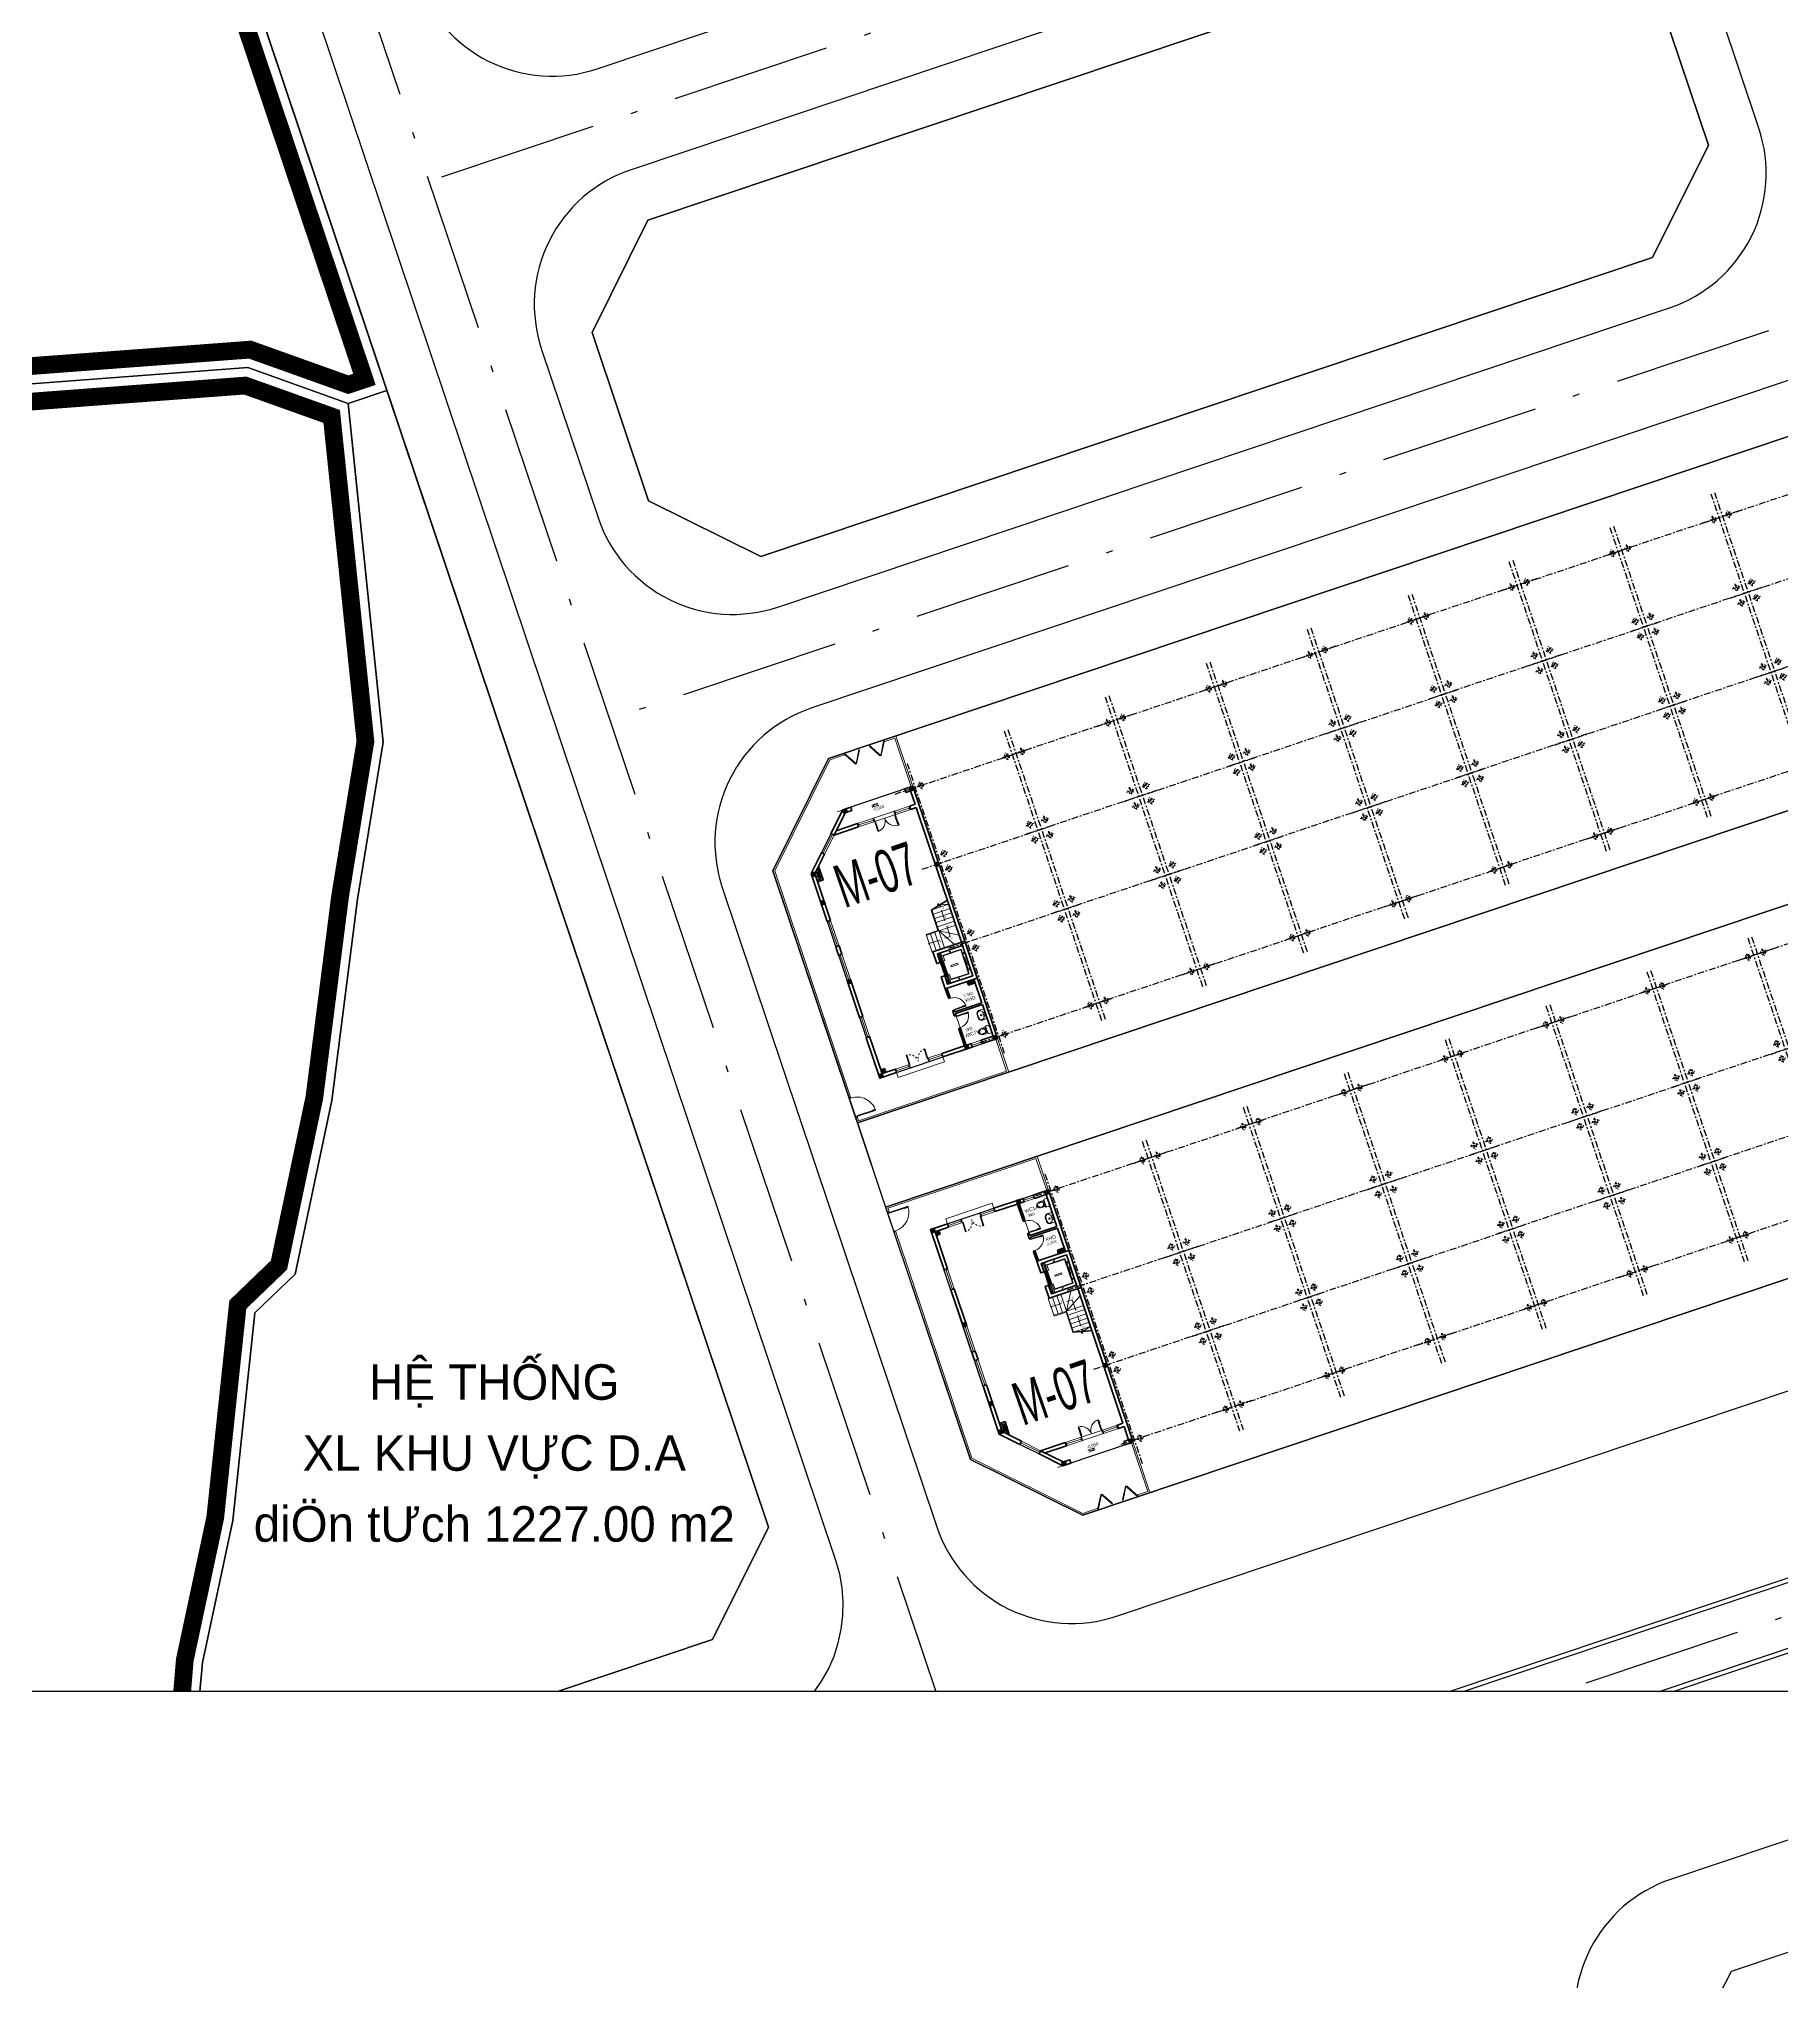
# Model space of a CAD drawing. Header units: metres. Extents: x 568006 to 1139366, y 2064802 to 4131555.
# Drawn here: x 568333.4 to 568431.6, y 2065938.9 to 2066048.4 of the extents above; entities that cross this region are included whole.
import ezdxf
from ezdxf.enums import TextEntityAlignment as Align
from ezdxf.xclip import XClip

# ---------------------------------------------------------------- set-up
doc = ezdxf.new("R2010")
doc.units = ezdxf.units.M
doc.header["$XCLIPFRAME"] = 0
for name, pattern in [('$AUDIT_BAD_LTYPE2', [0]), ('ACAD_ISO10W100', [18.5, 12, -3, 0.5, -3]), ('CENTER2', [1.125, 0.75, -0.125, 0.125, -0.125]), ('HIDDEN', [0.375, 0.25, -0.125]), ('HIDDEN2', [0.1875, 0.125, -0.0625]), ('xref-thap C (mb tang 32-2)$0$HIDDEN', [0.375, 0.25, -0.125])]:
    doc.linetypes.add(name, pattern=pattern)
doc.layers.get('0').update_dxf_attribs({"linetype": 'CONTINUOUS'})
doc.layers.add('-AREA', color=2, linetype='CONTINUOUS', plot=False)
for name, color, linetype, lineweight in [('-CONCRETE', 1, 'CONTINUOUS', 35), ('-DIM', 9, 'CONTINUOUS', 13), ('-DOOR', 137, 'CONTINUOUS', 9), ('-FURNITURE', 46, 'CONTINUOUS', 9), ('-HATCH', 8, 'CONTINUOUS', 5), ('-KH', 143, 'CONTINUOUS', 13), ('-LINE1', 7, 'CONTINUOUS', 18), ('-LINE2', 252, 'CONTINUOUS', 9), ('-STEEL1', 1, 'CONTINUOUS', 35), ('-TEXT', 7, 'CONTINUOUS', 15), ('-WALL', 4, 'CONTINUOUS', 35), ('boDnv', 54, 'CONTINUOUS', 25), ('hung-demlonha', 7, 'CONTINUOUS', 15)]:
    doc.layers.add(name, color=color, linetype=linetype, lineweight=lineweight)
for name, color, linetype in [('01.AXIS', 160, 'CENTER2'), ('APOLIC', 7, 'CONTINUOUS'), ('BoThamCo', 94, 'CONTINUOUS'), ('CDC.01.AXIS', 160, 'CENTER2'), ('dat cong cong', 240, 'CONTINUOUS'), ('datHTKT', 20, 'CONTINUOUS'), ('datOlienke', 42, 'CONTINUOUS'), ('ddc', 32, 'CONTINUOUS'), ('ghi_chu', 7, 'CONTINUOUS'), ('LogDg', 7, 'CONTINUOUS'), ('TEXT25', 2, 'CONTINUOUS'), ('TimDg', 222, 'CONTINUOUS'), ('ViaHeS', 32, 'CONTINUOUS')]:
    doc.layers.add(name, color=color, linetype=linetype)
doc.styles.add('1', font='arial.ttf')
doc.styles.add('avantH', font='', dxfattribs={"height": 10})
doc.styles.add('kieuchuDim', font='arial.ttf', dxfattribs={"width": 0.75})
doc.styles.add('QH1', font='arialbd.ttf', dxfattribs={"width": 0.8})
doc.styles.add('rms', font='romans.shx', dxfattribs={"width": 0.7, "bigfont": 'vns.shx'})
doc.styles.add('T1', font='', dxfattribs={"height": 200})
doc.styles.add('vnavanth', font='', dxfattribs={"width": 0.8})
doc.styles.get('avantH').set_extended_font_data('.VnAvantH')
doc.styles.get('T1').set_extended_font_data('VNgeometric Light')
doc.styles.get('vnavanth').set_extended_font_data('.VnAvantH')
doc.linetypes.add('ADL', pattern='A,0.125,-0.15,["++",rms,S=0.5,R=0,X=0,Y=-0.2245],-1.35,1.125', length=2.75)

# ---------------------------------------------------------------- blocks, each defined once
blk = doc.blocks.new('A$C758D662A')
at = {"linetype": 'HIDDEN', "ltscale": 500}
for radius in [300, 200]:
    blk.add_circle((0, 0), radius, dxfattribs=at)
at = {"layer": 'CDC.01.AXIS', "ltscale": 200}
for p, q in [((437, 0), (-437, 0)), ((0, 437), (0, -437))]:
    blk.add_line(p, q, dxfattribs=at)
blk = doc.blocks.new('Mau M4SH')
at = {"layer": '01.AXIS', "ltscale": 500}
for p, q in [((-5410, 15724), (-5410, -1502)), ((370, 15724), (370, -1502)), ((-6508, 14700), (1282, 14700)), ((-6508, 9100), (1282, 9100)), ((-6508, 4400), (1282, 4400)), ((-6615, -100), (1176, -100))]:
    blk.add_line(p, q, dxfattribs=at)
at = {"xscale": 0.5, "yscale": 0.5, "zscale": 0.5}
for p in [(-5070, 14700), (30, 14700), (-5070, 9550), (-5070, 8650), (30, 9550), (30, 8650), (-5070, 4850), (30, 4850), (-5070, 3950), (30, 3950), (-5070, -100), (30, -100)]:
    blk.add_blockref('A$C758D662A', p, dxfattribs=at)
blk = doc.blocks.new('*U179')
at = {"linetype": '$AUDIT_BAD_LTYPE2'}
for p, q in [((70, 100), (70, 1000)), ((90, 1000), (90, 100))]:
    blk.add_line(p, q, dxfattribs=at)
for points in [[(50, 1000), (90, 1000), (90, 1100), (50, 1100), (50, 1000)], [(50, 1003), (50, 100)], [(50, 100), (90, 100), (90, 0), (50, 0), (50, 100)]]:
    blk.add_lwpolyline(points)
for points in [[(0, 0), (50, 0), (50, -40), (60, -40), (60, -100), (0, -100)], [(118, 895), (118, 1064), (90, 1064), (90, 1036), (113, 1036), (113, 895)], [(1200, 0), (1150, 0), (1150, -40), (1140, -40), (1140, -100), (1200, -100)]]:
    blk.add_lwpolyline(points, close=True)
at = {"linetype": '$AUDIT_BAD_LTYPE2', "ltscale": 0.3}
blk.add_arc((50, 0), 1100, 0, 90, dxfattribs=at)
blk = doc.blocks.new('C2')
at = {"layer": '-LINE1', "lineweight": 18}
blk.add_line((191910, -38809), (191841, -38737), dxfattribs=at)
at = {"ltscale": 100}
for p, q in [((191847, -38612), (191705, -38029)), ((191739, -38021), (191881, -38604)), ((191812, -37952), (192387, -38121)), ((192397, -38087), (191821, -37918))]:
    blk.add_line(p, q, dxfattribs=at)
for points in [[(191716, -37924), (191739, -38021), (191727, -38024), (191725, -38014), (191715, -38016), (191717, -38026), (191705, -38029), (191682, -37932)], [(191716, -37924), (191812, -37952), (191815, -37940), (191805, -37937), (191808, -37927), (191818, -37930), (191821, -37918), (191725, -37890)], [(192394, -38099), (192403, -38102), (192400, -38111), (192391, -38109), (192387, -38121), (192483, -38149), (192493, -38115), (192397, -38087)], [(191902, -38728), (191895, -38735), (191870, -38709), (191841, -38737), (191910, -38809), (191947, -38775)], [(191859, -38609), (191861, -38619), (191871, -38616), (191869, -38607), (191881, -38604), (191904, -38701), (191870, -38709), (191847, -38612)]]:
    blk.add_lwpolyline(points, close=True, dxfattribs=at)
at = {"color": 8, "ltscale": 100}
for points in [[(191715, -38016), (191725, -38014), (191871, -38616), (191861, -38619)], [(191808, -37927), (191805, -37937), (192400, -38111), (192403, -38102)]]:
    blk.add_lwpolyline(points, close=True, dxfattribs=at)
blk = doc.blocks.new('X-5M-DH-2-CORE$0$A$C75E80C28')
at = {"layer": '-LINE2', "linetype": 'Continuous', "ltscale": 2}
for p, q in [((-731, -149), (731, -149)), ((-731, -1305), (-731, -149)), ((-700, -179), (700, -179)), ((-700, -1225), (-700, -179)), ((-557, -113), (-560, -113)), ((-510, -22), (-510, -51)), ((-507, -22), (-510, -22)), ((-510, -109), (-510, -79)), ((-507, -22), (-507, -51)), ((-507, -109), (-507, -79)), ((-456, -57), (-501, -57)), ((-456, -60), (-501, -60)), ((-456, -70), (-501, -70)), ((-456, -73), (-501, -73)), ((-453, -63), (-453, -67)), ((-450, -63), (-450, -67)), ((450, -63), (450, -67)), ((453, -63), (453, -67)), ((456, -57), (501, -57)), ((456, -60), (501, -60)), ((456, -70), (501, -70)), ((456, -73), (501, -73)), ((457, -113), (460, -113)), ((507, -22), (510, -22)), ((507, -22), (507, -51)), ((507, -109), (507, -79)), ((510, -22), (510, -51)), ((510, -109), (510, -79)), ((700, -1225), (700, -179)), ((731, -1305), (731, -149)), ((840, -1305), (-840, -1305)), ((-840, -1365), (-840, -1305)), ((840, -1365), (-840, -1365)), ((840, -1395), (-840, -1395)), ((-840, -1395), (-840, -1455)), ((-840, -1455), (-435, -1455)), ((-700, -1225), (-400, -1225)), ((-435, -1450), (-435, -1460)), ((-435, -1450), (-400, -1450)), ((-435, -1460), (-425, -1460)), ((-435, -1490), (-435, -1500)), ((-435, -1490), (-425, -1490)), ((-435, -1500), (-400, -1500)), ((-433, -1452), (-433, -1458)), ((-433, -1452), (-402, -1452)), ((-433, -1458), (-425, -1458)), ((-433, -1492), (-433, -1498)), ((-433, -1492), (-425, -1492)), ((-433, -1498), (-402, -1498)), ((430, -1406), (-430, -1406)), ((-430, -1406), (-430, -1446)), ((430, -1446), (-430, -1446)), ((425, -1309), (-425, -1309)), ((-425, -1343), (-425, -1309)), ((425, -1343), (-425, -1343)), ((-425, -1458), (-425, -1460)), ((-425, -1490), (-425, -1492)), ((-402, -1452), (-402, -1498)), ((-400, -1305), (-400, -1225)), ((400, -1450), (-400, -1450)), ((-400, -1450), (-400, -1500)), ((0, -1309), (0, -1343)), ((0, -1406), (0, -1446)), ((700, -1225), (400, -1225)), ((400, -1305), (400, -1225)), ((400, -1450), (400, -1500)), ((435, -1450), (400, -1450)), ((435, -1500), (400, -1500)), ((402, -1452), (402, -1498)), ((433, -1452), (402, -1452)), ((433, -1498), (402, -1498)), ((425, -1343), (425, -1309)), ((433, -1458), (425, -1458)), ((425, -1458), (425, -1460)), ((435, -1460), (425, -1460)), ((425, -1490), (425, -1492)), ((435, -1490), (425, -1490)), ((433, -1492), (425, -1492)), ((430, -1406), (430, -1446)), ((433, -1452), (433, -1458)), ((433, -1492), (433, -1498)), ((435, -1450), (435, -1460)), ((840, -1455), (435, -1455)), ((435, -1490), (435, -1500)), ((840, -1365), (840, -1305)), ((840, -1395), (840, -1455))]:
    blk.add_line(p, q, dxfattribs=at)
for points in [[(-450, 0), (-450, -130), (450, -130), (450, 0)], [(-200, -29), (200, -29), (200, -101), (-200, -101)], [(-36, -584), (36, -584), (36, -984), (-36, -984)]]:
    blk.add_lwpolyline(points, close=True, dxfattribs=at)
for points in [[(-780, -789), (-751, -789, 0.4142136), (-750, -788), (-750, -784), (-750, -780, 0.4142136), (-751, -779), (-780, -779, -0.2569776), (-784, -782), (-798, -782, -0.4142136), (-801, -779), (-804, -750, 0.4142136), (-807, -746), (-812, -746), (-812, -784), (-812, -822), (-807, -822, 0.4142136), (-804, -818), (-801, -789, -0.4142136), (-798, -786), (-784, -786, -0.2569776), (-780, -789)], [(780, -789), (751, -789, -0.4142136), (750, -788), (750, -784), (750, -780, -0.4142136), (751, -779), (780, -779, 0.2569776), (784, -782), (798, -782, 0.4142136), (801, -779), (804, -750, -0.4142136), (807, -746), (812, -746), (812, -784), (812, -822), (807, -822, -0.4142136), (804, -818), (801, -789, 0.4142136), (798, -786), (784, -786, 0.2569776), (780, -789)]]:
    blk.add_lwpolyline(points, format="xyb", dxfattribs=at)
for centre, radius, start, end in [((-501, -51), 9.4, 180, 270), ((-501, -79), 9.4, 90, 180), ((-501, -51), 6.2, 180, 270), ((-501, -79), 6.2, 90, 180), ((-456, -63), 6.2, 360, 90), ((-456, -63), 3, 360, 90), ((-456, -67), 6.2, 270, 360), ((-456, -67), 3, 270, 360), ((456, -63), 6.2, 90, 180), ((456, -67), 6.2, 180, 270), ((456, -63), 3, 90, 180), ((456, -67), 3, 180, 270), ((501, -51), 6.2, 270, 360), ((501, -51), 9.4, 270, 360), ((501, -79), 9.4, 360, 90), ((501, -79), 6.2, 360, 90)]:
    blk.add_arc(centre, radius, start, end, dxfattribs=at)
blk = doc.blocks.new('A$C3F71457E')
at = {"layer": '-CONCRETE'}
blk.add_lwpolyline([(0, -100), (0, 400), (-1500, 400), (-1500, -1400), (0, -1400), (0, -900), (200, -900), (200, -1600), (-1700, -1600), (-1700, 600), (200, 600), (200, -100), (0, -100)], dxfattribs=at)
at = {"layer": '-LINE1'}
blk.add_line((0, -900), (0, -100), dxfattribs=at)
at = {"color": 2, "rotation": 90}
blk.add_blockref('X-5M-DH-2-CORE$0$A$C75E80C28', (-1500, -500), dxfattribs=at)
blk = doc.blocks.new('A$C18091ED7')
for p, q in [((-83, -267), (-83, -300)), ((-83, -278), (-83, -288)), ((-61, -290), (-83, -290)), ((-63, -265), (-81, -265)), ((-61, -267), (-61, -300)), ((0, -42), (0, 0)), ((61, -267), (61, -300)), ((61, -290), (83, -290)), ((63, -265), (81, -265)), ((83, -267), (83, -300)), ((83, -278), (83, -288)), ((146, -27), (179, -27)), ((146, -27), (146, -30)), ((146, -30), (166, -30)), ((153, -37), (146, -30)), ((152, 0), (152, -27)), ((152, 0), (179, 0)), ((153, -37), (166, -37)), ((153, -40), (153, -37)), ((153, -40), (178, -40)), ((153, -40), (178, -40)), ((153, -40), (153, -42)), ((165, -262), (165, -290)), ((185, -30), (166, -30)), ((178, -37), (166, -37)), ((168, -260), (228, -260)), ((168, -292), (207, -292)), ((185, -30), (178, -37)), ((178, -37), (178, -40)), ((178, -40), (178, -42)), ((179, 0), (179, -27)), ((179, -27), (185, -27)), ((185, -27), (185, -30)), ((231, -274), (231, -262))]:
    blk.add_line(p, q)
for points in [[(230, -219, -0.1374074), (225, -235), (222, -241, -0.2360805), (198, -255, -0.0519608), (-198, -255, -0.2360805), (-222, -241), (-225, -235, -0.1374074), (-230, -219), (-230, -72, -0.1989124), (-226, -63), (-209, -46, -0.1989124), (-200, -42), (0, -42), (200, -42, -0.1989124), (209, -46), (226, -63, -0.1989124), (230, -72)], [(144, -619, -0.2124048), (26, -734, -0.0276853), (-1, -739, -0.0222792), (-26, -734, -0.2124048), (-144, -619, -0.1427957), (-167, -428, -0.0930051), (-128, -309, -0.2564387), (-111, -300), (0, -300), (111, -300, -0.2564387), (128, -309, -0.0930051), (167, -428, -0.1427957)]]:
    blk.add_lwpolyline(points, format="xyb", close=True)
at = {"linetype": 'xref-thap C (mb tang 32-2)$0$HIDDEN', "ltscale": 100}
blk.add_lwpolyline([(61, -669, -0.1990312), (0, -699, -0.1990312), (-61, -669, -0.218924), (-132, -478, -0.1537915), (-112, -404, -0.2367012), (0, -348, -0.2367012), (112, -404, -0.1537915), (132, -478, -0.218924)], format="xyb", close=True, dxfattribs=at)
blk.add_circle((166, -78), 13.9)
for centre, radius, start, end in [((-81, -267), 1.98, 90, 180), ((-63, -267), 1.98, 0, 90), ((63, -267), 1.98, 90, 180), ((81, -267), 1.98, 0, 90), ((168, -262), 2.47, 90, 180), ((168, -290), 2.47, 180, 270), ((207, -277), 15.5, 270, 306.46585), ((168, -225), 80.1, 306.46585, 320.31229), ((228, -274), 2.47, 320.31229, 0)]:
    blk.add_arc(centre, radius, start, end)
for points in [[(-156, -259), (-157, -267), (-164, -328), (-169, -385), (-184, -528), (-136, -679), (-50, -735), (-20, -741), (0, -744)], [(156, -259), (157, -267), (164, -328), (169, -385), (184, -528), (136, -679), (50, -735), (20, -741), (0, -744)]]:
    blk.add_open_spline(points, degree=3, knots=[130.6139379, 130.6139379, 130.6139379, 130.6139379, 152.8521091, 311.1293508, 417.7039512, 561.3833928, 697.6926318, 710.8122623, 710.8122623, 710.8122623, 710.8122623])
blk = doc.blocks.new('*U286')
at = {"linetype": '$AUDIT_BAD_LTYPE2'}
for p, q in [((70, 100), (70, 600)), ((90, 600), (90, 100))]:
    blk.add_line(p, q, dxfattribs=at)
for points in [[(0, 0), (50, 0), (50, -40), (60, -40), (60, -100), (0, -100)], [(118, 495), (118, 664), (90, 664), (90, 636), (113, 636), (113, 495)], [(800, 0), (750, 0), (750, -40), (740, -40), (740, -100), (800, -100)]]:
    blk.add_lwpolyline(points, close=True)
for points in [[(50, 600), (90, 600), (90, 700), (50, 700), (50, 600)], [(50, 603), (50, 100)], [(50, 100), (90, 100), (90, 0), (50, 0), (50, 100)]]:
    blk.add_lwpolyline(points)
at = {"linetype": '$AUDIT_BAD_LTYPE2', "ltscale": 0.3}
blk.add_arc((50, 0), 700, 0, 90, dxfattribs=at)
blk = doc.blocks.new('*U181')
for points in [[(0, 0), (50, 0), (50, -40), (60, -40), (60, -246), (0, -246)], [(22, 564), (22, 734), (50, 734), (50, 706), (27, 706), (27, 564)], [(1599, 0), (1549, 0), (1549, -40), (1539, -40), (1539, -246), (1599, -246)]]:
    blk.add_lwpolyline(points, close=True)
for points in [[(50, 670), (90, 670), (90, 770), (50, 770), (50, 670)], [(50, 673), (50, 100)], [(50, 100), (90, 100), (90, 0), (50, 0), (50, 100)], [(1549, 629), (1509, 629), (1509, 729), (1549, 729), (1549, 629)], [(1549, 100), (1509, 100), (1509, 0), (1549, 0), (1549, 100)], [(1549, 632), (1549, 100)]]:
    blk.add_lwpolyline(points)
at = {"ltscale": 0.3}
for points in [[(820, 0, 0.4142136), (50, 770, 0.4142136)], [(820, 0, -0.4142136), (1549, 729, -0.4142136)]]:
    blk.add_lwpolyline(points, format="xyb", dxfattribs=at)
at = {"layer": 'APOLIC', "linetype": '$AUDIT_BAD_LTYPE2'}
for p, q in [((70, 100), (70, 670)), ((90, 670), (90, 100)), ((1509, 629), (1509, 100)), ((1529, 100), (1529, 629))]:
    blk.add_line(p, q, dxfattribs=at)
blk = doc.blocks.new('*U268')
for p, q in [((-1110, 450), (-1150, 450)), ((-1110, 100), (-1150, 100)), ((-1130, 100), (-1130, 450)), ((-90, 450), (-50, 450)), ((-90, 100), (-50, 100)), ((-70, 100), (-70, 450))]:
    blk.add_line(p, q)
for points in [[(-1200, -200), (-1140, -200), (-1140, -40), (-1150, -40), (-1150, 0), (-1200, 0)], [(-1150, 0), (-1110, 0), (-1110, 550), (-1150, 550)], [(-50, 0), (-90, 0), (-90, 550), (-50, 550)], [(0, -200), (-60, -200), (-60, -40), (-50, -40), (-50, 0), (0, 0)]]:
    blk.add_lwpolyline(points, close=True)
at = {"linetype": 'HIDDEN', "ltscale": 0.1}
for centre, start, end in [((-1150, 0), 0, 89.99996), ((-50, 0), 90.00004, 180)]:
    blk.add_arc(centre, 550, start, end, dxfattribs=at)
blk = doc.blocks.new('A$C5C575821')
at = {"layer": '-CONCRETE'}
h = blk.add_hatch(color=256, dxfattribs=at)
h.dxf.hatch_style = 1
h.paths.add_polyline_path([(0, 200), (0, 0), (200, 0), (200, 200)])
blk.add_lwpolyline([(0, 0), (200, 0), (200, 200), (0, 200)], close=True, dxfattribs=at)
blk = doc.blocks.new('TRUC M7')
at = {"layer": '-WALL'}
for p in [(-200, 11772), (4900, 11772), (6600, 11772), (-200, 6172), (-200, 1471), (6600, 1472), (-200, -199), (2630, -3028), (6600, -3028)]:
    blk.add_blockref('A$C5C575821', p, dxfattribs=at)
blk = doc.blocks.new('A$C4ace49fd')
for p, q in [((167, 414), (224, 414)), ((195, 383), (195, 443)), ((249, 215), (342, 215)), ((267, 429), (324, 429)), ((295, 398), (295, 458)), ((295, 165), (295, 264)), ((367, 414), (424, 414)), ((395, 383), (395, 443))]:
    blk.add_line(p, q)
for points in [[(0, 200, 0.4142136), (200, 0), (390, 0, 0.4142136), (590, 200), (581, 446, 0.4097995), (551, 475), (39, 475, 0.4036072), (9, 446)], [(177, 40, 0.0907734), (424, 43, 0.1498865), (521, 96, 0.4307217), (482, 321, 0.0806372), (470, 327, 0.1277316), (125, 329, 0.0742078), (114, 325, 0.4430921), (69, 96, 0.1336395), (154, 46, 0.0336172)]]:
    blk.add_lwpolyline(points, format="xyb", close=True)
for centre, radius in [((195, 414), 17.5), ((295, 215), 37.5), ((295, 215), 22.5), ((295, 215), 22.5), ((295, 429), 17.5), ((395, 414), 17.5)]:
    blk.add_circle(centre, radius)
blk = doc.blocks.new('A$C46C40AF0')
at = {"layer": '-HATCH', "true_color": 0x8c8896}
h = blk.add_hatch(color=252, dxfattribs=at)
h.dxf.hatch_style = 1
edge = h.paths.add_edge_path()
edge.add_arc((7.05, 11.7), 0.0246, 0, 360)
at = {"layer": '-AREA'}
blk.add_lwpolyline([(9, 3), (4.83, 3), (2, 5.83), (2, 18), (9, 18)], close=True, dxfattribs=at)
at = {"layer": '-CONCRETE'}
for centre, radius in [((2.28, 17.73), 0.055), ((8.55, 14.48), 0.055), ((8.67, 14.48), 0.055), ((8.76, 14.53), 0.013), ((8.76, 14.49), 0.013), ((8.76, 14.45), 0.013), ((2.34, 6.16), 0.045), ((2.34, 6.04), 0.045), ((2.34, 5.93), 0.045)]:
    blk.add_circle(centre, radius, dxfattribs=at)
at = {"layer": '-DIM'}
for p, q in [((0.1, 19.7), (0, 19.7)), ((0.1, 18.5), (0, 18.5)), ((5.9, 0.1), (5.9, 0)), ((8.3, 0.1), (8.3, 0))]:
    blk.add_line(p, q, dxfattribs=at)
at = {"layer": '-DOOR'}
for p, q in [((5.75, 18), (3, 18)), ((2, 15.6), (2, 14.4)), ((2, 14.4), (2, 15.6)), ((2.1, 15.6), (2.1, 14.4)), ((2.1, 14.4), (2.1, 15.6)), ((2.2, 15.6), (2.2, 14.4)), ((2.2, 14.4), (2.2, 15.6)), ((2.1, 12.2), (2.1, 10.7)), ((2, 10.2), (2, 10.7)), ((2.1, 10.2), (2.1, 8.7)), ((2.2, 10.2), (2.2, 10.7)), ((5.37, 4.2), (8.47, 4.2)), ((5.37, 4), (8.47, 4)), ((5.42, 4.1), (6.29, 4.1)), ((7.59, 4.1), (8.42, 4.1))]:
    blk.add_line(p, q, dxfattribs=at)
for points in [[(3.77, 18), (3, 18), (3, 17.8), (3.77, 17.8)], [(5.75, 18), (4.97, 18), (4.97, 17.8), (5.75, 17.8)], [(7.5, 18), (8.1, 18), (8.1, 17.8), (7.5, 17.8)], [(2.2, 8.7), (2.2, 12.2), (2, 12.2), (2, 8.7)], [(3.06, 5.05), (3.91, 4.2), (3.77, 4.06), (2.92, 4.91)], [(5.42, 4), (5.37, 4), (5.37, 4.2), (5.42, 4.2)], [(8.42, 4), (8.47, 4), (8.47, 4.2), (8.42, 4.2)]]:
    blk.add_lwpolyline(points, close=True, dxfattribs=at)
for points in [[(3.77, 17.9), (3, 17.9)], [(5.75, 17.9), (4.97, 17.9)], [(8.1, 17.9), (7.5, 17.9)], [(2.99, 4.98), (3.84, 4.13)]]:
    blk.add_lwpolyline(points, dxfattribs=at)
at = {"layer": '-HATCH'}
blk.add_line((7.2, 16), (7.2, 16.8), dxfattribs=at)
at = {"layer": '-KH', "linetype": 'HIDDEN2', "ltscale": 5}
blk.add_line((8.3, 9.82), (8.8, 9.95), dxfattribs=at)
at = {"layer": '-KH'}
blk.add_line((6.46, 3.27), (6.83, 3.27), dxfattribs=at)
at = {"layer": '-KH', "linetype": 'HIDDEN2', "ltscale": 5}
blk.add_lwpolyline([(7.05, 11.7), (8.3, 11.7), (8.3, 9.82)], dxfattribs=at)
at = {"layer": '-KH'}
blk.add_lwpolyline([(6.84, 3.39), (6.45, 3.39), (6.65, 3.27)], close=True, dxfattribs=at)
blk.add_circle((7.05, 11.7), 0.0246, dxfattribs=at)
blk.add_solid([(6.65, 3.27), (6.65, 3.39), (6.84, 3.39), (6.65, 3.27)], dxfattribs=at)
at = {"layer": '-LINE1'}
for p, q in [((7.05, 11.2), (7.05, 12.2)), ((7.05, 12.2), (7.05, 11.15)), ((7.1, 12.2), (7.05, 12.2)), ((7.3, 11.2), (7.3, 12.2)), ((7.3, 12.2), (7.3, 11.2)), ((7.55, 11.2), (7.55, 12.2)), ((7.55, 12.2), (7.55, 11.2)), ((7.8, 12.2), (7.8, 11.2)), ((7.8, 11.2), (8.38, 12.2)), ((7.8, 11.2), (7.05, 11.2)), ((7.75, 11.15), (7.05, 11.15)), ((7.75, 9.96), (7.75, 11.15)), ((7.8, 11.2), (8.8, 11.78)), ((7.8, 9.95), (7.8, 11.2))]:
    blk.add_line(p, q, dxfattribs=at)
at = {"layer": '-LINE1', "lineweight": 18}
for p, q in [((7.8, 11.2), (8.8, 11.2)), ((7.8, 10.95), (8.8, 10.95)), ((7.8, 10.7), (8.8, 10.7)), ((7.8, 10.45), (8.8, 10.45)), ((7.8, 10.2), (8.8, 10.2)), ((7.8, 9.95), (8.8, 9.95)), ((8.8, 9.7), (8.8, 9.7))]:
    blk.add_line(p, q, dxfattribs=at)
at = {"layer": '-LINE1', "linetype": 'Continuous', "ltscale": 10}
blk.add_lwpolyline([(9, 20), (0, 20), (0, 5), (5, 0), (9, 0)], close=True, dxfattribs=at)
for points in [[(8.9, 18), (8.9, 19.9), (0.1, 19.9), (0.1, 19.7)], [(0.1, 18.5), (0.1, 5.04), (5.04, 0.1), (5.9, 0.1)], [(8.3, 0.1), (8.9, 0.1), (8.9, 3)]]:
    blk.add_lwpolyline(points, dxfattribs=at)
at = {"layer": '-LINE1'}
blk.add_lwpolyline([(3, 18), (3, 18.3), (5.75, 18.3), (5.75, 18)], dxfattribs=at)
at = {"layer": '-LINE2'}
for p, q in [((5.37, 4), (8.47, 4)), ((4.5, 3), (8.52, 3))]:
    blk.add_line(p, q, dxfattribs=at)
at = {"layer": '-WALL'}
for p, q in [((3, 18), (2, 18)), ((3, 17.8), (2.2, 17.8)), ((2.35, 17.65), (2.2, 17.65)), ((2.42, 17.58), (2.2, 17.58)), ((2.35, 17.65), (2.35, 17.8)), ((2.42, 17.58), (2.42, 17.8)), ((3, 18), (3, 17.8)), ((7.5, 18), (5.75, 18)), ((5.75, 17.8), (5.75, 18)), ((7.1, 17.8), (5.75, 17.8)), ((7.1, 16.8), (7.1, 17.8)), ((7.5, 17.8), (7.2, 17.8)), ((7.2, 16.8), (7.2, 17.8)), ((7.5, 17.8), (7.5, 18)), ((9, 18), (8.1, 18)), ((8.1, 17.8), (8.1, 18)), ((8.8, 17.8), (8.1, 17.8)), ((8.8, 15.9), (8.8, 17.8)), ((9, 3), (9, 18)), ((7.2, 16.8), (7.1, 16.8)), ((7.2, 16), (7.1, 16)), ((7.1, 15.75), (7.1, 16)), ((7.2, 15.75), (7.1, 15.75)), ((7.2, 15.9), (7.2, 16)), ((8.8, 15.9), (7.2, 15.9)), ((8.8, 15.8), (7.2, 15.8)), ((7.2, 15.75), (7.2, 15.8)), ((8.8, 14.4), (8.8, 15.8)), ((2, 14.4), (2, 12.2)), ((2, 14.4), (2.2, 14.4)), ((2.2, 14.4), (2.2, 12.2)), ((7.1, 14.4), (7.1, 14.95)), ((7.2, 14.95), (7.1, 14.95)), ((7.2, 14.4), (7.2, 14.95)), ((8.4, 14.62), (8.8, 14.62)), ((8.4, 14.62), (8.4, 14.4)), ((8.47, 14.55), (8.8, 14.55)), ((8.47, 14.55), (8.47, 14.4)), ((2.2, 12.2), (2, 12.2)), ((2, 12.2), (2.2, 12.2)), ((8.8, 4.2), (8.8, 12.5)), ((2, 8.7), (2, 5.83)), ((2.2, 8.7), (2, 8.7)), ((2, 8.7), (2.2, 8.7)), ((2.2, 8.7), (2.2, 5.91)), ((2, 5.83), (2.92, 4.91)), ((2.2, 5.91), (3.06, 5.05)), ((2.92, 4.91), (3.06, 5.05)), ((3.77, 4.06), (3.91, 4.2)), ((3.77, 4.06), (4.83, 3)), ((3.91, 4.2), (5.37, 4.2)), ((3.91, 4.2), (4.91, 3.2)), ((4.11, 4), (5.37, 4)), ((5.37, 4), (5.37, 4.2)), ((8.47, 4.2), (8.8, 4.2)), ((8.47, 4), (8.47, 4.2)), ((8.47, 4), (8.8, 4)), ((8.8, 3.2), (8.8, 4)), ((8.52, 3.2), (8.8, 3.2)), ((8.52, 3), (8.52, 3.2)), ((8.52, 3), (9, 3))]:
    blk.add_line(p, q, dxfattribs=at)
at = {"layer": '-WALL', "color": 250}
for p, q in [((2.2, 10.7), (2, 10.7)), ((2.2, 10.2), (2, 10.2))]:
    blk.add_line(p, q, dxfattribs=at)
at = {"layer": '-WALL'}
for points in [[(2.2, 17.8), (2.2, 15.6), (2, 15.6), (2, 18)], [(7.75, 9.96), (8.23, 9.84), (8.23, 9.74), (8.32, 9.91), (8.32, 9.82), (8.8, 9.7)], [(2.53, 5.58), (2.53, 6.4), (2.2, 6.4)], [(2.2, 6.3), (2.43, 6.3), (2.43, 5.68)]]:
    blk.add_lwpolyline(points, dxfattribs=at)
for points in [[(2.2, 17.65), (2.2, 17.8), (2.35, 17.8), (2.35, 17.65)], [(2, 10.7), (2.2, 10.7), (2.2, 10.2), (2, 10.2)], [(4.83, 3.2), (5.31, 3.2), (5.31, 3), (4.83, 3)]]:
    blk.add_lwpolyline(points, close=True, dxfattribs=at)
at = {"layer": '-DOOR', "yscale": 0.001, "zscale": 0.001}
for name, p, xscale, rotation in [('*U179', (0.1, 19.7), 0.001, 270), ('*U268', (4.97, 17.8), -0.001, 180), ('*U286', (7.2, 16), -0.001, 270), ('*U286', (7.2, 15.75), 0.001, 270), ('C2', (-106.18, 160.54), 0.001, 316.3519321237011), ('C2', (120.38, 160.54), -0.001, 43.64806787629892)]:
    blk.add_blockref(name, p, dxfattribs=dict(at, xscale=xscale, rotation=rotation))
at = {"layer": '-DOOR', "xscale": -0.0008130081300813009, "yscale": 0.0008130081300813009, "zscale": 0.0008130081300813009}
blk.add_blockref('*U181', (7.59, 4.2), dxfattribs=at)
at = {"layer": '-FURNITURE', "yscale": 0.001, "zscale": 0.001, "rotation": 270}
for name, p, xscale in [('A$C18091ED7', (8.84, 17.35), 0.001), ('A$C4ace49fd', (8.33, 16.16), -0.001)]:
    blk.add_blockref(name, p, dxfattribs=dict(at, xscale=xscale))
at = {"layer": '-STEEL1', "xscale": 0.001, "yscale": 0.001, "zscale": 0.001}
blk.add_blockref('TRUC M7', (2.2, 6.03), dxfattribs=at)
at = {"layer": '-WALL', "xscale": 0.001, "yscale": 0.001, "zscale": 0.001, "rotation": 180}
blk.add_blockref('A$C3F71457E', (7.3, 12.8), dxfattribs=at)
at = {"layer": '-TEXT', "color": 2, "style": 'vnavanth'}
for s, p in [('wc1A', (7.36, 17.18)), ('kho', (7.96, 15.29))]:
    blk.add_text(s, height=0.2, dxfattribs=at).set_placement(p)
at = {"layer": '-TEXT', "style": 'T1'}
for s, p in [('1', (7.15, 11.76)), ('3', (7.65, 11.76)), ('5', (8.32, 11.76)), ('7', (8.35, 11.01)), ('9', (8.35, 10.51)), ('11', (8.35, 10.01))]:
    blk.add_text(s, height=0.1, dxfattribs=at).set_placement(p)
at = {"layer": '-TEXT', "style": '1', "width": 0.75}
blk.add_text('-0.050', height=0.18, dxfattribs=at).set_placement((6.44, 3.46))
at = {"layer": 'TEXT25', "style": 'T1'}
for s, p in [('3M2', (7.45, 16.91)), ('2,2M2', (7.95, 15.05))]:
    blk.add_text(s, height=0.15, dxfattribs=at).set_placement(p)
blk = doc.blocks.new('tmbc_khub')
at = {"layer": 'boDnv', "color": 10, "linetype": 'ADL', "ltscale": 0.25, "const_width": 1}
blk.add_lwpolyline([(-386.025, -9.778), (-375.422, -6.219), (-374.755, 1.775), (-373.04, 9.8), (-371.767, 21.803), (-369.448, 24.035), (-367.455, 33.474), (-366.005, 44.81), (-364.577, 53.544), (-366.478, 71.867), (-371.346, 73.608), (-391.42, 72.103)], dxfattribs=at)
blk.add_lwpolyline([(-397.985, 173.351), (-407.441, 170.178), (-409.975, 166.787), (-411.994, 153.947), (-405.827, 134.486), (-401.826, 117.045), (-400.921, 99.021), (-400.416, 94.422), (-396.554, 84.54), (-390.34, 74.189), (-371.072, 75.634), (-365.538, 73.655), (-364.63, 73.96)], close=True, dxfattribs=at)
at = {"layer": 'BoThamCo'}
blk.add_lwpolyline([(-288.895, 87.162), (-292.076, 96.642), (-298.407, 99.792), (-348.653, 82.93), (-351.803, 76.599), (-348.621, 67.118), (-342.29, 63.969), (-292.044, 80.831)], close=True, dxfattribs=at)
blk.add_lwpolyline([(-208.981, 31.442), (-497.492, -65.381, 0.4142136), (-497.964, -66.331), (-497.328, -68.227, 0.4142136), (-496.378, -68.699), (-207.867, 28.124, 1)], format="xyb", close=True, dxfattribs=at)
at = {"layer": 'dat cong cong'}
blk.add_lwpolyline([(-397.355, 174.617), (-408.055, 171.026), (-410.924, 167.187), (-413.018, 153.869), (-406.792, 134.223), (-402.82, 116.907), (-401.919, 98.941), (-401.396, 94.182), (-397.454, 84.097), (-390.88, 73.146), (-371.209, 74.621), (-365.548, 72.596), (-363.363, 73.33)], close=True, dxfattribs=at)
at = {"layer": 'datHTKT'}
blk.add_lwpolyline([(-363.363, 73.33), (-365.548, 72.596), (-363.568, 53.514), (-365.015, 44.666), (-366.469, 33.307), (-368.533, 23.527), (-370.811, 21.335), (-372.051, 9.642), (-373.763, 1.628), (-374.48, -6.958), (-345.012, 2.931), (-341.863, 9.262)], close=True, dxfattribs=at)
at = {"layer": 'datOlienke'}
for points in [[(-210.865, 74.321), (-214.967, 88.772), (-221.073, 91.991), (-338.472, 52.592), (-341.622, 46.261), (-336.849, 32.041)], [(-210.667, 48.017), (-205.942, 56.978), (-209.498, 69.505), (-335.259, 27.301), (-330.486, 13.08), (-324.155, 9.931)]]:
    blk.add_lwpolyline(points, close=True, dxfattribs=at)
at = {"layer": 'ddc'}
blk.add_lwpolyline([(-386.602, -11.026), (-374.48, -6.958), (-373.763, 1.628), (-372.051, 9.642), (-370.811, 21.335), (-368.533, 23.527), (-366.469, 33.307), (-365.015, 44.666), (-363.568, 53.514), (-365.548, 72.596), (-371.209, 74.621), (-390.88, 73.146)], dxfattribs=at)
at = {"layer": 'LogDg'}
for points in [[(-408.871, 218.361, 0.4178496), (-417.816, 222.742), (-426.843, 219.588), (-498.295, 181.488, 0.0071825), (-502.106, 179.385), (-547.987, 153.201, 0.398341), (-551.176, 142.672, -0.0869341), (-535.647, 90.76), (-520.875, -34.663), (-518.88, -47.025, 0.4630471), (-503.215, -56.49), (-343.103, -2.757, 0.4142136), (-338.064, 7.372), (-408.871, 218.361)], [(-223.931, 142.32), (-232.132, 171.211, 0.4281041), (-242.373, 176.611), (-366.152, 135.072, 0.4142136), (-371.191, 124.942), (-361.646, 96.501, 0.4142136), (-351.517, 91.462), (-229.081, 132.551, 0.4004581), (-223.931, 142.32)], [(-291.09, 77.987, 0.4142136), (-286.051, 88.117), (-289.232, 97.597, 0.4142136), (-299.362, 102.636), (-349.608, 85.774, 0.4142136), (-354.647, 75.644), (-351.465, 66.164, 0.4142136), (-341.336, 61.125), (-291.09, 77.987)], [(-209.06, 31.679), (-497.572, -65.144, 0.4142136), (-498.201, -66.41), (-497.565, -68.306, 0.4142136), (-496.299, -68.936), (-207.788, 27.887, 1), (-209.06, 31.679)]]:
    blk.add_lwpolyline(points, format="xyb", dxfattribs=at)
blk.add_lwpolyline([(-322.246, 4.242), (-210.26, 41.824, 0.4004581), (-200.603, 60.141), (-209.168, 90.314, 0.4281041), (-219.409, 95.714), (-339.427, 55.436, 0.4142136), (-344.466, 45.307), (-332.376, 9.281, 0.4142136)], format="xyb", close=True, dxfattribs=at)
at = {"layer": 'TimDg', "linetype": 'ACAD_ISO10W100', "ltscale": 0.75}
blk.add_lwpolyline([(507.546, 381.621), (291.324, 260.971), (120.566, 161.757, -0.0506838), (-63.655, 78.367), (-512.602, -72.298), (-676.954, -124.133)], format="xyb", dxfattribs=at)
for points in [[(-409.248, 228.914), (-328.857, -10.634)], [(-9.753, 202.992), (-360.991, 85.118)], [(-206.584, 103.182), (-350.81, 54.781)]]:
    blk.add_lwpolyline(points, dxfattribs=at)
at = {"layer": 'ViaHeS'}
blk.add_lwpolyline([(-386.602, -11.026), (-390.676, -0.871, 0.1272417), (-400.328, 12.236), (-407.713, 18.245, 0.2092947), (-416.602, 20.708), (-446.078, 16.485, -0.4633665), (-449.503, 19.522), (-448.431, 67.025), (-446.498, 113.043), (-447.388, 203.917), (-444.771, 208.329), (-426.239, 218.21), (-418.201, 221.019), (-411.89, 217.928), (-341.863, 9.262), (-345.012, 2.931), (-386.602, -11.026)], format="xyb", dxfattribs=at)
for points in [[(-298.407, 99.792), (-292.076, 96.642), (-288.895, 87.162), (-292.044, 80.831), (-342.29, 63.969), (-348.621, 67.118), (-351.803, 76.599), (-348.653, 82.93)], [(-338.472, 52.592), (-221.073, 91.991), (-214.967, 88.772), (-205.942, 56.978), (-210.667, 48.017), (-324.155, 9.931), (-330.486, 13.08), (-341.622, 46.261)]]:
    blk.add_lwpolyline(points, close=True, dxfattribs=at)
blk.add_lwpolyline([(-209.498, 69.505), (-210.865, 74.321), (-336.849, 32.041), (-335.259, 27.301), (-209.498, 69.505)], dxfattribs=at)
at = {"layer": '-DIM', "xscale": -1, "rotation": 198.551499775178}
blk.add_blockref('A$C46C40AF0', (-343.212, 51.002), dxfattribs=at)
at = {"layer": '-DIM', "rotation": 18.5514997310828}
blk.add_blockref('A$C46C40AF0', (-328.895, 8.34), dxfattribs=at)
at = {"layer": '-LINE1', "yscale": 0.001, "zscale": 0.001}
for p, xscale, rotation in [((-282.923, 67.862), -0.001, 198.5575428480493), ((-293.388, 64.349), 0.001, 198.5513590252716), ((-294.298, 64.044), -0.001, 198.551640446372), ((-304.765, 60.531), 0.001, 198.5513590252716), ((-305.675, 60.225), -0.001, 198.5516401738845), ((-316.142, 56.713), 0.001, 198.5513590252716), ((-317.051, 56.408), -0.001, 198.551640446372), ((-327.519, 52.895), 0.001, 198.5513590252716), ((-328.429, 52.589), -0.001, 198.5516401738845), ((-276.33, 29.354), 0.001, 18.55159895331447), ((-286.798, 25.841), -0.001, 18.55188037441485), ((-287.708, 25.536), 0.001, 18.55159922580195), ((-298.174, 22.023), -0.001, 18.55188037441485), ((-299.083, 21.718), 0.001, 18.55159895331447), ((-309.551, 18.205), -0.001, 18.55188037441485), ((-310.461, 17.9), 0.001, 18.55159922580195), ((-320.928, 14.387), -0.001, 18.55188037441485)]:
    blk.add_blockref('Mau M4SH', p, dxfattribs=dict(at, xscale=xscale, rotation=rotation))
at = {"layer": 'ghi_chu', "lineweight": -2, "style": 'kieuchuDim', "width": 0.6}
for p in [(-337.591, 44.141), (-327.541, 14.962)]:
    blk.add_text('M-07', height=2.43, rotation=19, dxfattribs=at).set_placement(p)
at = {"layer": 'ghi_chu', "style": 'avantH'}
for s, p in [('hÖ thèng', (-357.316, 16.439)), ('xl khu vùc d.a', (-357.316, 12.439)), ('diÖn tƯch 1227.00 m2', (-357.316, 8.439))]:
    blk.add_text(s, height=2, dxfattribs=at).set_placement(p, align=Align.CENTER)
at = {"layer": 'hung-demlonha', "color": 7, "ltscale": 5, "style": 'QH1', "width": 0.65}
for tag, p in [('BT04', (-109.598, 191.643)), ('BT06', (-305.798, 171.199)), ('BT05', (-282.572, 137.244))]:
    blk.add_attdef(tag, text='', height=3.96, rotation=0, dxfattribs=at).set_placement(p, align=Align.CENTER)

msp = doc.modelspace()

# ---------------------------------------------------------------- linework, layer by layer
at = {"layer": 'boDnv'}
msp.add_lwpolyline([(568324.39, 2066433.07), (568716.38, 2066433.07), (568716.38, 2065955.24), (568324.39, 2065955.24)], close=True, dxfattribs=at)
at = {"layer": 'LogDg'}
msp.add_lwpolyline([(568692.15, 2066034.93, -0.009345), (568656.52, 2066022.22), (568551.61, 2065987.02, 0.405257), (568542.02, 2065968.46), (568550.92, 2065938.98), (568539.44, 2065935.51), (568530.91, 2065963.76, 0.423227), (568511.78, 2065973.65), (568425.4, 2065944.66, 0.40652), (568420.3, 2065934.73), (568434.53, 2065888.3), (568425.93, 2065885.66), (568411.89, 2065931.47, 0.421949), (568401.69, 2065936.71), (568275.22, 2065894.26, 0.346831), (568269.8, 2065885.97), (568270.82, 2065874.45, 0.109851), (568280.27, 2065844.65), (568275.08, 2065841.64, -0.109851), (568264.84, 2065873.92), (568264.29, 2065880.19, 0.484967), (568253.77, 2065887.06), (568213.28, 2065873.47, 0.36701)], format="xyb", dxfattribs=at)
at = {"layer": 'ViaHeS', "elevation": 0}
msp.add_lwpolyline([(568214.12, 2065867.43), (568256.27, 2065881.57), (568261.45, 2065878.18), (568261.85, 2065873.65, 0.109851), (568272.49, 2065840.13), (568282.87, 2065846.16, -0.109851), (568273.81, 2065874.71), (568273.14, 2065882.25), (568277.48, 2065888.69), (568402.23, 2065930.56), (568408.44, 2065927.37), (568421.63, 2065884.34), (568438.84, 2065889.62), (568425.51, 2065933.1), (568428.78, 2065939.47), (568515.85, 2065968.69), (568524.51, 2065964.21), (568533.69, 2065933.78), (568556.67, 2065940.71), (568547.27, 2065971.85), (568551.88, 2065980.78), (568658.45, 2066016.54, 0.008545), (568691.25, 2066028.18, -0.249193)], format="xyb", dxfattribs=at)

# ---------------------------------------------------------------- next in the draw order: block references
at = {"layer": 'ghi_chu'}
ref = msp.add_blockref('tmbc_khub', (568716.38, 2065955.24), dxfattribs=at)
XClip(ref).set_block_clipping_path([(-391.9901366149, 0), (0, 477.830198009)])

doc.saveas('drawing.dxf')
